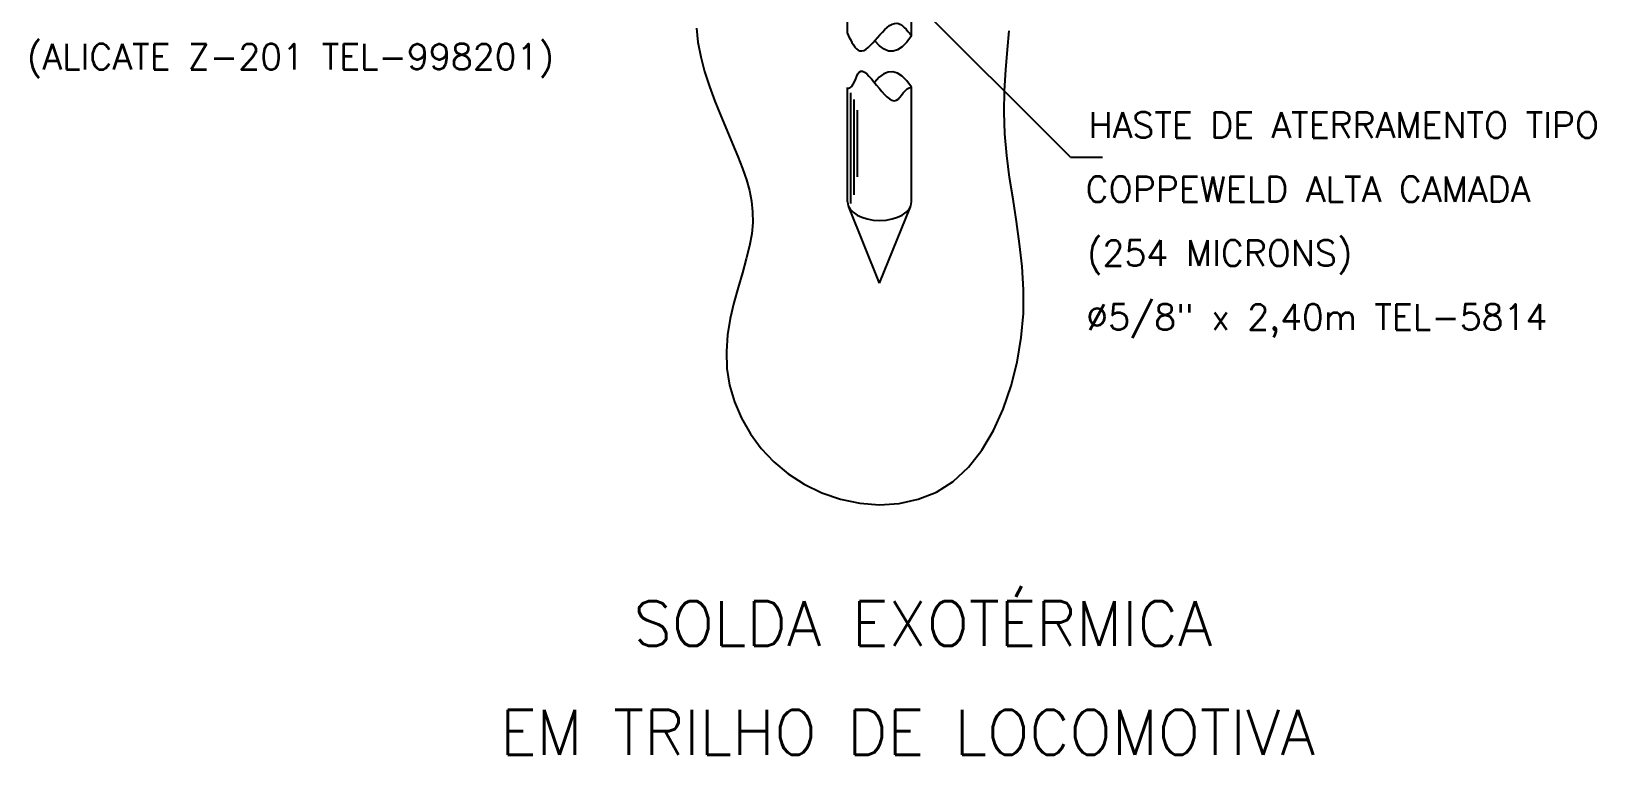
# Model space of a CAD drawing. Header units: millimetres. Extents: x -6549.1 to -6534.7, y -4775 to -4758.
# Drawn here: x -6547.96 to -6535.72, y -4774.96 to -4769.3 of the extents above; entities that cross this region are included whole.
import ezdxf
from ezdxf.enums import TextEntityAlignment as Align

# ---------------------------------------------------------------- set-up
doc = ezdxf.new("R2010")
doc.units = ezdxf.units.MM
doc.header["$LTSCALE"] = 10
doc.layers.add('Termotécnica', color=7, linetype='Continuous')
doc.styles.add('r140', font='romans.shx')
doc.styles.add('r80', font='romans.shx')

msp = doc.modelspace()

# ---------------------------------------------------------------- linework, layer by layer
at = {"layer": 'Termotécnica', "color": 2}
for p, q in [((-6541.573, -4769.321), (-6541.573, -4768.377)), ((-6541.072, -4769.339), (-6541.072, -4768.596)), ((-6539.829, -4770.287), (-6541.145, -4768.971)), ((-6541.573, -4770.637), (-6541.573, -4769.743)), ((-6541.072, -4770.637), (-6541.072, -4769.74)), ((-6539.829, -4770.287), (-6539.579, -4770.287)), ((-6541.322, -4771.271), (-6541.564, -4770.674)), ((-6541.322, -4771.271), (-6541.081, -4770.674))]:
    msp.add_line(p, q, dxfattribs=at)
at = {"layer": 'Termotécnica', "color": 1}
for p, q in [((-6541.547, -4770.65), (-6541.547, -4769.784)), ((-6541.521, -4770.581), (-6541.521, -4769.836)), ((-6541.496, -4770.441), (-6541.496, -4769.919))]:
    msp.add_line(p, q, dxfattribs=at)
at = {"layer": 'Termotécnica', "color": 2}
for points in [[(-6542.754, -4769.278), (-6542.744, -4769.388), (-6542.722, -4769.501), (-6542.691, -4769.616), (-6542.653, -4769.733), (-6542.61, -4769.849), (-6542.564, -4769.964), (-6542.517, -4770.075), (-6542.472, -4770.182), (-6542.43, -4770.282), (-6542.394, -4770.376), (-6542.364, -4770.464), (-6542.341, -4770.548), (-6542.325, -4770.631), (-6542.316, -4770.713), (-6542.315, -4770.798), (-6542.323, -4770.886), (-6542.34, -4770.981), (-6542.365, -4771.083), (-6542.396, -4771.191), (-6542.429, -4771.306), (-6542.462, -4771.425), (-6542.49, -4771.549), (-6542.511, -4771.677), (-6542.521, -4771.806), (-6542.517, -4771.938), (-6542.496, -4772.069), (-6542.458, -4772.2), (-6542.403, -4772.327), (-6542.333, -4772.449), (-6542.248, -4772.564), (-6542.149, -4772.67), (-6542.037, -4772.764), (-6541.911, -4772.845), (-6541.774, -4772.912), (-6541.628, -4772.962), (-6541.477, -4772.993), (-6541.323, -4773.005), (-6541.169, -4772.995), (-6541.02, -4772.962), (-6540.878, -4772.905), (-6540.746, -4772.822), (-6540.627, -4772.712), (-6540.522, -4772.578), (-6540.431, -4772.425), (-6540.355, -4772.256), (-6540.293, -4772.076), (-6540.246, -4771.889), (-6540.214, -4771.698), (-6540.197, -4771.508), (-6540.195, -4771.323), (-6540.206, -4771.141), (-6540.226, -4770.964), (-6540.251, -4770.789), (-6540.278, -4770.616), (-6540.305, -4770.445), (-6540.327, -4770.275), (-6540.342, -4770.105), (-6540.347, -4769.935), (-6540.344, -4769.767), (-6540.334, -4769.603), (-6540.321, -4769.446), (-6540.308, -4769.298)], [(-6541.072, -4769.339), (-6541.109, -4769.388), (-6541.145, -4769.424), (-6541.181, -4769.447), (-6541.216, -4769.458), (-6541.252, -4769.457), (-6541.287, -4769.443), (-6541.323, -4769.416), (-6541.358, -4769.377)], [(-6541.072, -4769.74), (-6541.108, -4769.691), (-6541.145, -4769.654), (-6541.182, -4769.631), (-6541.218, -4769.619), (-6541.254, -4769.621), (-6541.29, -4769.635), (-6541.326, -4769.662), (-6541.361, -4769.702)]]:
    msp.add_lwpolyline(points, dxfattribs=at)
msp.add_ellipse((-6541.322, -4770.637), major_axis=(0.25, 0), ratio=0.5774, start_param=3.141593, end_param=6.283185, dxfattribs=at)
msp.add_spline([(-6541.573, -4769.321), (-6541.476, -4769.456), (-6541.188, -4769.239), (-6541.072, -4769.339)], degree=3, dxfattribs=at)
at = {"layer": 'Termotécnica', "color": 2, "start_tangent": (1, 0), "end_tangent": (1, 0)}
msp.add_spline([(-6541.572, -4769.75), (-6541.482, -4769.622), (-6541.19, -4769.842), (-6541.072, -4769.74)], degree=3, dxfattribs=at)

# ---------------------------------------------------------------- texts
at = {"layer": 'Termotécnica', "color": 2, "style": 'r80'}
for s, p in [('(ALICATE Z-201 TEL-998201)', (-6547.994, -4769.501)), ('HASTE DE ATERRAMENTO TIPO ', (-6539.687, -4770.036)), ('COPPEWELD ALTA CAMADA ', (-6539.71, -4770.537)), ('(254 MICRONS)', (-6539.698, -4771.037)), ('%%C5/8" x 2,40m TEL-5814', (-6539.705, -4771.536))]:
    msp.add_text(s, height=0.2, dxfattribs=at).set_placement(p, align=Align.MIDDLE_LEFT)
at = {"layer": 'Termotécnica', "color": 5, "style": 'r140'}
for s, p in [(' SOLDA EXOTÉRMICA', (-6541.103, -4774.213)), ('EM TRILHO DE LOCOMOTIVA', (-6541.103, -4775.064))]:
    msp.add_text(s, height=0.35, dxfattribs=at).set_placement(p, align=Align.BOTTOM_CENTER)

doc.saveas('drawing.dxf')
